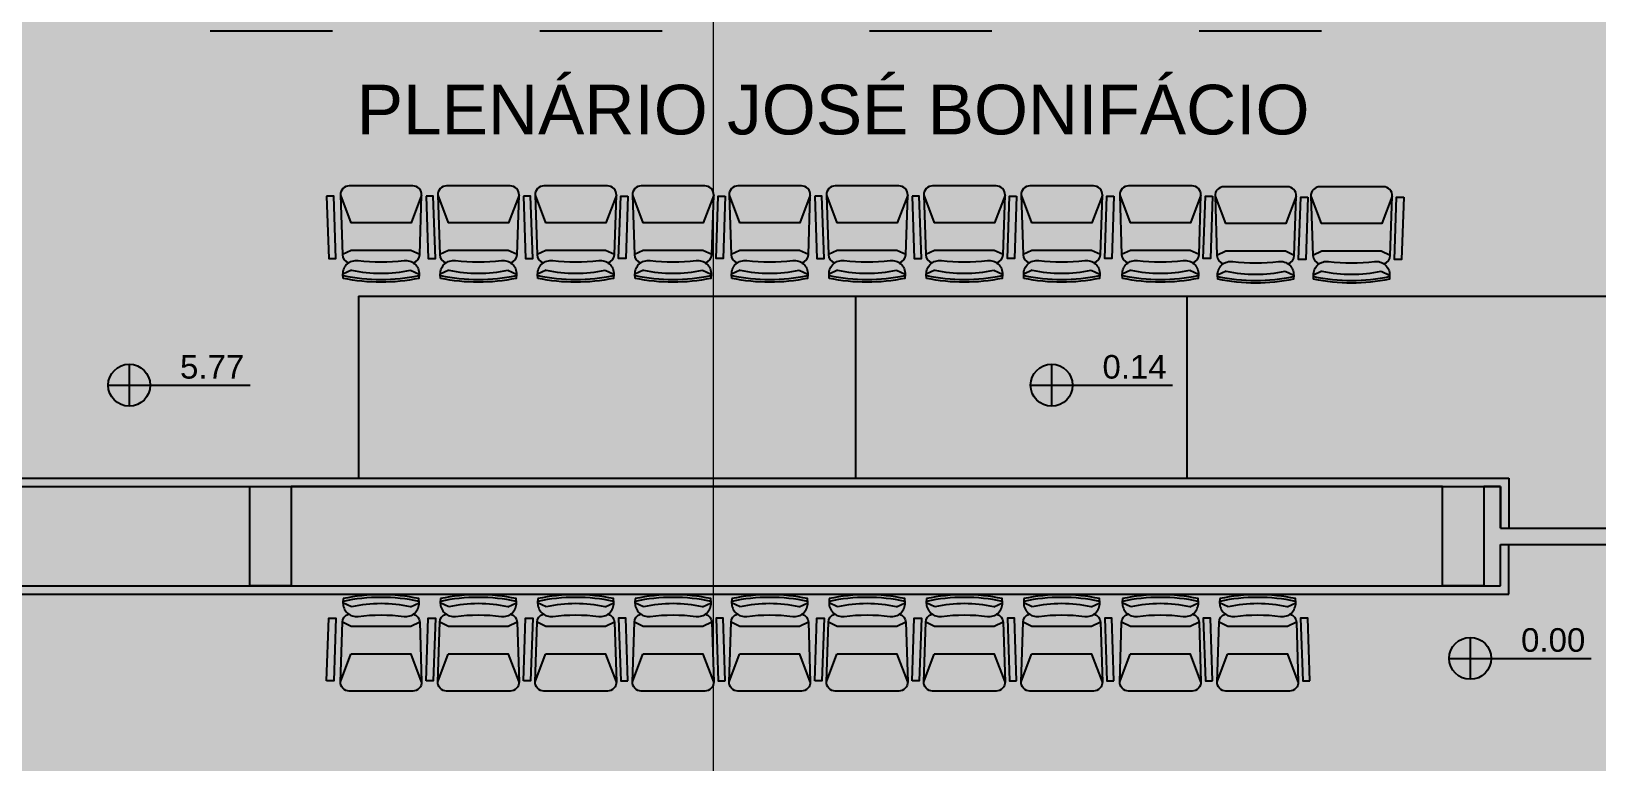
# Model space of a CAD drawing. Header units: metres. Extents: x -331 to 2982, y 362 to 2539.
# Drawn here: x 858.07 to 867.51, y 1578.16 to 1582.57 of the extents above; entities that cross this region are included whole.
import ezdxf

# ---------------------------------------------------------------- set-up
doc = ezdxf.new("R2010")
doc.units = ezdxf.units.M
doc.layers.add('_salas', color=251, linetype='Continuous', plot=False)
for name, color, linetype in [('ALV', 251, 'Continuous'), ('Cota Nivel', 251, 'Continuous'), ('Div', 251, 'Continuous'), ('Est', 251, 'Continuous'), ('Mob', 251, 'Continuous'), ('Pis', 251, 'Continuous'), ('Texto_Salas', 251, 'Continuous'), ('Viewport_hide', 251, 'Continuous')]:
    doc.layers.add(name, color=color, linetype=linetype)
doc.styles.add('ALESP1', font='arial.ttf')
doc.styles.add('ARIAL', font='arial.ttf')

# ---------------------------------------------------------------- blocks, each defined once
blk = doc.blocks.new('*U178')
at = {"layer": 'Mob'}
for p, q in [((-0.2803, 0.2342), (-0.2175, 0.0682)), ((-0.2147, -0.0987), (-0.2685, -0.1245)), ((0.1448, -0.0987), (-0.2147, -0.0987)), ((0.1985, -0.1245), (0.1448, -0.0987)), ((-0.2134, -0.2185), (-0.2645, -0.2431)), ((0.1435, -0.2185), (0.1946, -0.2431))]:
    blk.add_line(p, q, dxfattribs=at)
blk.add_lwpolyline([(0.1599, -0.1739, 0.320836), (0.1985, -0.1245), (0.2104, 0.2342, 0.430564), (0.1566, 0.2911), (-0.2265, 0.2911, 0.430564), (-0.2803, 0.2342), (-0.2685, -0.1245, 0.320836), (-0.2298, -0.1739)], format="xyb", dxfattribs=at)
blk.add_lwpolyline([(0.2104, 0.2342), (0.1476, 0.0682), (-0.2175, 0.0682)], dxfattribs=at)
blk.add_lwpolyline([(0.2804, 0.229), (0.2675, -0.1486), (0.2244, -0.1486), (0.2373, 0.229)], close=True, dxfattribs=at)
blk.add_lwpolyline([(-0.2637, -0.2677), (-0.2645, -0.2431, -0.46106), (-0.1737, -0.1602, 0.062207), (0.1038, -0.1602, -0.46106), (0.1946, -0.2431), (0.1938, -0.2677, -0.102212)], format="xyb", close=True, dxfattribs=at)
for centre, radius, start, end in [((-0.035, 0.836), 1.1109, 258.08873, 281.9159), ((-0.035, 0.6242), 0.8614, 258.04144, 281.95856)]:
    blk.add_arc(centre, radius, start, end, dxfattribs=at)
blk = doc.blocks.new('*U179')
at = {"layer": 'Viewport_hide', "color": 0, "linetype": 'ByBlock', "lineweight": -2, "transparency": 16777216}
for p in [(0, 0), (0.5789, 0)]:
    blk.add_blockref('*U178', p, dxfattribs=at)

msp = doc.modelspace()

# ---------------------------------------------------------------- hatches: boundary and pattern name
at = {"layer": '_salas', "transparency": 33554559}
h = msp.add_hatch(color=256, dxfattribs=at)
h.dxf.hatch_style = 1
h.paths.add_polyline_path([(870.3178, 1588.0711), (866.6978, 1588.0711), (849.6578, 1588.0711), (849.6578, 1588.2211), (849.5578, 1588.2211), (849.5578, 1587.6426), (849.5578, 1576.0211), (849.5578, 1572.3711), (849.5578, 1563.3211), (850.4578, 1563.3211), (850.4578, 1556.0765), (849.2328, 1556.0765), (849.2328, 1556.9711), (849.5828, 1556.9711), (849.5828, 1557.0711), (849.1828, 1557.0711), (846.4328, 1557.0711), (846.0328, 1557.0711), (846.0328, 1556.9711), (846.3828, 1556.9711), (846.3828, 1556.0765), (845.2578, 1556.0765), (845.2578, 1560.7711), (818.1078, 1560.7711), (818.1078, 1560.6711), (818.1078, 1552.6111), (870.3178, 1552.6111)])
h = msp.add_hatch(color=256, dxfattribs=at)
h.dxf.hatch_style = 1
h.paths.add_polyline_path([(870.339, 1587.9911), (866.719, 1587.9911), (849.679, 1587.9911), (849.679, 1588.1411), (849.579, 1588.1411), (849.579, 1587.5625), (849.579, 1575.9411), (849.579, 1572.2911), (849.579, 1563.2411), (850.479, 1563.2411), (850.479, 1555.9965), (849.254, 1555.9965), (849.254, 1556.8911), (849.604, 1556.8911), (849.604, 1556.9911), (849.204, 1556.9911), (846.454, 1556.9911), (846.054, 1556.9911), (846.054, 1556.8911), (846.404, 1556.8911), (846.404, 1555.9965), (845.279, 1555.9965), (845.279, 1560.6911), (818.129, 1560.6911), (818.129, 1560.5911), (818.129, 1552.5311), (870.339, 1552.5311)])
at = {"layer": 'Cota Nivel', "ltscale": 0.8}
h = msp.add_hatch(color=251, dxfattribs=at)
h.paths.add_polyline_path([(858.6561, 1580.4337), (858.6561, 1580.5604, 0.414214), (858.5293, 1580.4337)])
h.paths.add_polyline_path([(858.6561, 1580.307, 0.414214), (858.7828, 1580.4337), (858.6561, 1580.4337)])
h = msp.add_hatch(color=251, dxfattribs=at)
h.paths.add_polyline_path([(864.2243, 1580.4337), (864.2243, 1580.5604, 0.414214), (864.0976, 1580.4337)])
h.paths.add_polyline_path([(864.2243, 1580.307, 0.414214), (864.351, 1580.4337), (864.2243, 1580.4337)])
h = msp.add_hatch(color=251, dxfattribs=at)
h.paths.add_polyline_path([(866.7512, 1578.7838), (866.7512, 1578.9105, 0.414214), (866.6245, 1578.7838)])
h.paths.add_polyline_path([(866.7512, 1578.657, 0.414214), (866.8779, 1578.7838), (866.7512, 1578.7838)])

# ---------------------------------------------------------------- linework, layer by layer
at = {"layer": 'ALV', "color": 251}
for p, q in [((849.659, 1579.8711), (866.984, 1579.8711)), ((866.984, 1579.8711), (866.984, 1579.5711)), ((849.659, 1579.8211), (866.934, 1579.8211)), ((866.934, 1579.8211), (866.834, 1579.8211)), ((866.934, 1579.8211), (866.934, 1579.5711)), ((866.934, 1579.5711), (866.934, 1579.8211)), ((866.934, 1579.5711), (868.6262, 1579.5711)), ((866.934, 1579.4711), (868.6262, 1579.4711)), ((866.934, 1579.2211), (866.934, 1579.4711)), ((866.984, 1579.1711), (866.984, 1579.4711)), ((849.659, 1579.2211), (866.934, 1579.2211)), ((849.559, 1579.1711), (866.984, 1579.1711))]:
    msp.add_line(p, q, dxfattribs=at)
msp.add_lwpolyline([(866.584, 1579.8211), (859.634, 1579.8211), (859.634, 1579.2211), (866.584, 1579.2211)], close=True, dxfattribs=at)
at = {"layer": 'Cota Nivel', "color": 251, "ltscale": 0.8}
for p, q in [((858.6561, 1580.5604), (858.6561, 1580.307)), ((864.2243, 1580.5604), (864.2243, 1580.307)), ((858.5293, 1580.4337), (859.3863, 1580.4337)), ((864.0976, 1580.4337), (864.9545, 1580.4337)), ((866.7512, 1578.9105), (866.7512, 1578.657)), ((866.6245, 1578.7838), (867.4814, 1578.7838))]:
    msp.add_line(p, q, dxfattribs=at)
for centre in [(858.6561, 1580.4337), (864.2243, 1580.4337), (866.7512, 1578.7838)]:
    msp.add_circle(centre, 0.1267, dxfattribs=at)
at = {"layer": 'Div', "color": 150, "linetype": 'Continuous', "lineweight": 0}
msp.add_line((862.1812, 1584.3482), (862.1812, 1567.6434), dxfattribs=at)
at = {"layer": 'Est', "color": 251}
for points in [[(859.384, 1579.2211), (859.384, 1579.8211), (859.634, 1579.8211), (859.634, 1579.2211)], [(866.584, 1579.2211), (866.584, 1579.8211), (866.834, 1579.8211), (866.834, 1579.2211)]]:
    msp.add_lwpolyline(points, close=True, dxfattribs=at)
at = {"layer": 'Mob', "color": 251, "ltscale": 0.8}
for p, q in [((859.884, 1582.5711), (859.144, 1582.5711)), ((861.874, 1582.5711), (861.134, 1582.5711)), ((863.864, 1582.5711), (863.124, 1582.5711)), ((865.854, 1582.5711), (865.114, 1582.5711))]:
    msp.add_line(p, q, dxfattribs=at)
at = {"layer": 'Mob', "color": 251}
for p, q in [((859.9309, 1581.5809), (859.9937, 1581.4149)), ((860.5185, 1581.5809), (860.5813, 1581.4149)), ((861.1061, 1581.5809), (861.1689, 1581.4149)), ((861.6936, 1581.5809), (861.7564, 1581.4149)), ((862.2771, 1581.5809), (862.3399, 1581.4149)), ((862.8647, 1581.5809), (862.9275, 1581.4149)), ((863.4523, 1581.5809), (863.5151, 1581.4149)), ((864.0398, 1581.5809), (864.1026, 1581.4149)), ((864.6352, 1581.5809), (864.698, 1581.4149)), ((859.9965, 1581.248), (859.9428, 1581.2221)), ((860.356, 1581.248), (859.9965, 1581.248)), ((860.4098, 1581.2221), (860.356, 1581.248)), ((860.5841, 1581.248), (860.5304, 1581.2221)), ((860.9436, 1581.248), (860.5841, 1581.248)), ((860.9973, 1581.2221), (860.9436, 1581.248)), ((861.1717, 1581.248), (861.1179, 1581.2221)), ((861.5312, 1581.248), (861.1717, 1581.248)), ((861.5849, 1581.2221), (861.5312, 1581.248)), ((861.7592, 1581.248), (861.7055, 1581.2221)), ((862.1187, 1581.248), (861.7592, 1581.248)), ((862.1725, 1581.2221), (862.1187, 1581.248)), ((862.3427, 1581.248), (862.289, 1581.2221)), ((862.7022, 1581.248), (862.3427, 1581.248)), ((862.756, 1581.2221), (862.7022, 1581.248)), ((862.9303, 1581.248), (862.8766, 1581.2221)), ((863.2898, 1581.248), (862.9303, 1581.248)), ((863.3436, 1581.2221), (863.2898, 1581.248)), ((863.5179, 1581.248), (863.4641, 1581.2221)), ((863.8774, 1581.248), (863.5179, 1581.248)), ((863.9311, 1581.2221), (863.8774, 1581.248)), ((864.1054, 1581.248), (864.0517, 1581.2221)), ((864.4649, 1581.248), (864.1054, 1581.248)), ((864.5187, 1581.2221), (864.4649, 1581.248)), ((864.7008, 1581.248), (864.6471, 1581.2221)), ((865.0603, 1581.248), (864.7008, 1581.248)), ((865.1141, 1581.2221), (865.0603, 1581.248)), ((859.9978, 1581.1282), (859.9467, 1581.1036)), ((860.3548, 1581.1282), (860.4059, 1581.1036)), ((860.5854, 1581.1282), (860.5343, 1581.1036)), ((860.9423, 1581.1282), (860.9934, 1581.1036)), ((861.1729, 1581.1282), (861.1218, 1581.1036)), ((861.5299, 1581.1282), (861.581, 1581.1036)), ((861.7605, 1581.1282), (861.7094, 1581.1036)), ((862.1175, 1581.1282), (862.1686, 1581.1036)), ((862.344, 1581.1282), (862.2929, 1581.1036)), ((862.701, 1581.1282), (862.7521, 1581.1036)), ((862.9316, 1581.1282), (862.8805, 1581.1036)), ((863.2885, 1581.1282), (863.3396, 1581.1036)), ((863.5191, 1581.1282), (863.468, 1581.1036)), ((863.8761, 1581.1282), (863.9272, 1581.1036)), ((864.1067, 1581.1282), (864.0556, 1581.1036)), ((864.4637, 1581.1282), (864.5148, 1581.1036)), ((864.7021, 1581.1282), (864.651, 1581.1036)), ((865.0591, 1581.1282), (865.1102, 1581.1036)), ((859.9978, 1579.0955), (859.9467, 1579.1201)), ((860.3548, 1579.0955), (860.4059, 1579.1201)), ((860.5854, 1579.0955), (860.5343, 1579.1201)), ((860.9423, 1579.0955), (860.9934, 1579.1201)), ((861.1729, 1579.0955), (861.1218, 1579.1201)), ((861.5299, 1579.0955), (861.581, 1579.1201)), ((861.7605, 1579.0955), (861.7094, 1579.1201)), ((862.1175, 1579.0955), (862.1686, 1579.1201)), ((862.344, 1579.0955), (862.2929, 1579.1201)), ((862.701, 1579.0955), (862.7521, 1579.1201)), ((862.9316, 1579.0955), (862.8805, 1579.1201)), ((863.2885, 1579.0955), (863.3396, 1579.1201)), ((863.5191, 1579.0955), (863.468, 1579.1201)), ((863.8761, 1579.0955), (863.9272, 1579.1201)), ((864.1067, 1579.0955), (864.0556, 1579.1201)), ((864.4637, 1579.0955), (864.5148, 1579.1201)), ((864.7021, 1579.0955), (864.651, 1579.1201)), ((865.0591, 1579.0955), (865.1102, 1579.1201)), ((865.2897, 1579.0955), (865.2386, 1579.1201)), ((865.6466, 1579.0955), (865.6977, 1579.1201)), ((859.9965, 1578.9757), (859.9428, 1579.0015)), ((860.4098, 1579.0015), (860.356, 1578.9757)), ((860.5841, 1578.9757), (860.5304, 1579.0015)), ((860.9973, 1579.0015), (860.9436, 1578.9757)), ((861.1717, 1578.9757), (861.1179, 1579.0015)), ((861.5849, 1579.0015), (861.5312, 1578.9757)), ((861.7592, 1578.9757), (861.7055, 1579.0015)), ((862.1725, 1579.0015), (862.1187, 1578.9757)), ((862.3427, 1578.9757), (862.289, 1579.0015)), ((862.756, 1579.0015), (862.7022, 1578.9757)), ((862.9303, 1578.9757), (862.8766, 1579.0015)), ((863.3436, 1579.0015), (863.2898, 1578.9757)), ((863.5179, 1578.9757), (863.4641, 1579.0015)), ((863.9311, 1579.0015), (863.8774, 1578.9757)), ((864.1054, 1578.9757), (864.0517, 1579.0015)), ((864.5187, 1579.0015), (864.4649, 1578.9757)), ((864.7008, 1578.9757), (864.6471, 1579.0015)), ((865.1141, 1579.0015), (865.0603, 1578.9757)), ((865.2884, 1578.9757), (865.2347, 1579.0015)), ((865.7017, 1579.0015), (865.6479, 1578.9757)), ((860.356, 1578.9757), (859.9965, 1578.9757)), ((860.9436, 1578.9757), (860.5841, 1578.9757)), ((861.5312, 1578.9757), (861.1717, 1578.9757)), ((862.1187, 1578.9757), (861.7592, 1578.9757)), ((862.7022, 1578.9757), (862.3427, 1578.9757)), ((863.2898, 1578.9757), (862.9303, 1578.9757)), ((863.8774, 1578.9757), (863.5179, 1578.9757)), ((864.4649, 1578.9757), (864.1054, 1578.9757)), ((865.0603, 1578.9757), (864.7008, 1578.9757)), ((865.6479, 1578.9757), (865.2884, 1578.9757)), ((859.9309, 1578.6428), (859.9937, 1578.8088)), ((860.5185, 1578.6428), (860.5813, 1578.8088)), ((861.1061, 1578.6428), (861.1689, 1578.8088)), ((861.6936, 1578.6428), (861.7564, 1578.8088)), ((862.2771, 1578.6428), (862.3399, 1578.8088)), ((862.8647, 1578.6428), (862.9275, 1578.8088)), ((863.4523, 1578.6428), (863.5151, 1578.8088)), ((864.0398, 1578.6428), (864.1026, 1578.8088)), ((864.6352, 1578.6428), (864.698, 1578.8088)), ((865.2228, 1578.6428), (865.2856, 1578.8088))]:
    msp.add_line(p, q, dxfattribs=at)
for points in [[(860.3711, 1581.1727, 0.320836), (860.4098, 1581.2221), (860.4216, 1581.5809, 0.430564), (860.3678, 1581.6377), (859.9848, 1581.6377, 0.430564), (859.9309, 1581.5809), (859.9428, 1581.2221, 0.320836), (859.9814, 1581.1727)], [(860.9587, 1581.1727, 0.320836), (860.9973, 1581.2221), (861.0092, 1581.5809, 0.430564), (860.9554, 1581.6377), (860.5723, 1581.6377, 0.430564), (860.5185, 1581.5809), (860.5304, 1581.2221, 0.320836), (860.569, 1581.1727)], [(861.5463, 1581.1727, 0.320836), (861.5849, 1581.2221), (861.5968, 1581.5809, 0.430564), (861.5429, 1581.6377), (861.1599, 1581.6377, 0.430564), (861.1061, 1581.5809), (861.1179, 1581.2221, 0.320836), (861.1566, 1581.1727)], [(862.1338, 1581.1727, 0.320836), (862.1725, 1581.2221), (862.1843, 1581.5809, 0.430564), (862.1305, 1581.6377), (861.7475, 1581.6377, 0.430564), (861.6936, 1581.5809), (861.7055, 1581.2221, 0.320836), (861.7441, 1581.1727)], [(862.7173, 1581.1727, 0.320836), (862.756, 1581.2221), (862.7678, 1581.5809, 0.430564), (862.714, 1581.6377), (862.331, 1581.6377, 0.430564), (862.2771, 1581.5809), (862.289, 1581.2221, 0.320836), (862.3276, 1581.1727)], [(863.3049, 1581.1727, 0.320836), (863.3436, 1581.2221), (863.3554, 1581.5809, 0.430564), (863.3016, 1581.6377), (862.9185, 1581.6377, 0.430564), (862.8647, 1581.5809), (862.8766, 1581.2221, 0.320836), (862.9152, 1581.1727)], [(863.8925, 1581.1727, 0.320836), (863.9311, 1581.2221), (863.943, 1581.5809, 0.430564), (863.8891, 1581.6377), (863.5061, 1581.6377, 0.430564), (863.4523, 1581.5809), (863.4641, 1581.2221, 0.320836), (863.5028, 1581.1727)], [(864.4801, 1581.1727, 0.320836), (864.5187, 1581.2221), (864.5305, 1581.5809, 0.430564), (864.4767, 1581.6377), (864.0937, 1581.6377, 0.430564), (864.0398, 1581.5809), (864.0517, 1581.2221, 0.320836), (864.0903, 1581.1727)], [(865.0755, 1581.1727, 0.320836), (865.1141, 1581.2221), (865.1259, 1581.5809, 0.430564), (865.0721, 1581.6377), (864.6891, 1581.6377, 0.430564), (864.6352, 1581.5809), (864.6471, 1581.2221, 0.320836), (864.6857, 1581.1727)], [(860.3711, 1579.0509, -0.320836), (860.4098, 1579.0015), (860.4216, 1578.6428, -0.430564), (860.3678, 1578.5859), (859.9848, 1578.5859, -0.430564), (859.9309, 1578.6428), (859.9428, 1579.0015, -0.320836), (859.9814, 1579.0509)], [(860.9587, 1579.0509, -0.320836), (860.9973, 1579.0015), (861.0092, 1578.6428, -0.430564), (860.9554, 1578.5859), (860.5723, 1578.5859, -0.430564), (860.5185, 1578.6428), (860.5304, 1579.0015, -0.320836), (860.569, 1579.0509)], [(861.5463, 1579.0509, -0.320836), (861.5849, 1579.0015), (861.5968, 1578.6428, -0.430564), (861.5429, 1578.5859), (861.1599, 1578.5859, -0.430564), (861.1061, 1578.6428), (861.1179, 1579.0015, -0.320836), (861.1566, 1579.0509)], [(862.1338, 1579.0509, -0.320836), (862.1725, 1579.0015), (862.1843, 1578.6428, -0.430564), (862.1305, 1578.5859), (861.7475, 1578.5859, -0.430564), (861.6936, 1578.6428), (861.7055, 1579.0015, -0.320836), (861.7441, 1579.0509)], [(862.7173, 1579.0509, -0.320836), (862.756, 1579.0015), (862.7678, 1578.6428, -0.430564), (862.714, 1578.5859), (862.331, 1578.5859, -0.430564), (862.2771, 1578.6428), (862.289, 1579.0015, -0.320836), (862.3276, 1579.0509)], [(863.3049, 1579.0509, -0.320836), (863.3436, 1579.0015), (863.3554, 1578.6428, -0.430564), (863.3016, 1578.5859), (862.9185, 1578.5859, -0.430564), (862.8647, 1578.6428), (862.8766, 1579.0015, -0.320836), (862.9152, 1579.0509)], [(863.8925, 1579.0509, -0.320836), (863.9311, 1579.0015), (863.943, 1578.6428, -0.430564), (863.8891, 1578.5859), (863.5061, 1578.5859, -0.430564), (863.4523, 1578.6428), (863.4641, 1579.0015, -0.320836), (863.5028, 1579.0509)], [(864.4801, 1579.0509, -0.320836), (864.5187, 1579.0015), (864.5305, 1578.6428, -0.430564), (864.4767, 1578.5859), (864.0937, 1578.5859, -0.430564), (864.0398, 1578.6428), (864.0517, 1579.0015, -0.320836), (864.0903, 1579.0509)], [(865.0755, 1579.0509, -0.320836), (865.1141, 1579.0015), (865.1259, 1578.6428, -0.430564), (865.0721, 1578.5859), (864.6891, 1578.5859, -0.430564), (864.6352, 1578.6428), (864.6471, 1579.0015, -0.320836), (864.6857, 1579.0509)], [(865.663, 1579.0509, -0.320836), (865.7017, 1579.0015), (865.7135, 1578.6428, -0.430564), (865.6597, 1578.5859), (865.2766, 1578.5859, -0.430564), (865.2228, 1578.6428), (865.2347, 1579.0015, -0.320836), (865.2733, 1579.0509)]]:
    msp.add_lwpolyline(points, format="xyb", dxfattribs=at)
for points in [[(859.8475, 1581.5757), (859.8604, 1581.198), (859.9035, 1581.198), (859.8906, 1581.5757)], [(859.8475, 1581.5757), (859.8604, 1581.198), (859.9035, 1581.198), (859.8906, 1581.5757)], [(860.4485, 1581.5757), (860.4614, 1581.198), (860.5045, 1581.198), (860.4916, 1581.5757)], [(861.0361, 1581.5757), (861.0489, 1581.198), (861.0921, 1581.198), (861.0792, 1581.5757)], [(861.6668, 1581.5757), (861.6539, 1581.198), (861.6108, 1581.198), (861.6236, 1581.5757)], [(861.6668, 1581.5757), (861.6539, 1581.198), (861.6108, 1581.198), (861.6236, 1581.5757)], [(862.2543, 1581.5757), (862.2415, 1581.198), (862.1984, 1581.198), (862.2112, 1581.5757)], [(862.7947, 1581.5757), (862.8076, 1581.198), (862.8507, 1581.198), (862.8378, 1581.5757)], [(863.3823, 1581.5757), (863.3951, 1581.198), (863.4383, 1581.198), (863.4254, 1581.5757)], [(864.013, 1581.5757), (864.0001, 1581.198), (863.957, 1581.198), (863.9698, 1581.5757)], [(864.013, 1581.5757), (864.0001, 1581.198), (863.957, 1581.198), (863.9698, 1581.5757)], [(864.6005, 1581.5757), (864.5877, 1581.198), (864.5446, 1581.198), (864.5574, 1581.5757)], [(865.1959, 1581.5757), (865.1831, 1581.198), (865.14, 1581.198), (865.1528, 1581.5757)], [(865.1959, 1581.5757), (865.1831, 1581.198), (865.14, 1581.198), (865.1528, 1581.5757)], [(859.8475, 1578.648), (859.8604, 1579.0256), (859.9035, 1579.0256), (859.8906, 1578.648)], [(859.8475, 1578.648), (859.8604, 1579.0256), (859.9035, 1579.0256), (859.8906, 1578.648)], [(860.4485, 1578.648), (860.4614, 1579.0256), (860.5045, 1579.0256), (860.4916, 1578.648)], [(861.0361, 1578.648), (861.0489, 1579.0256), (861.0921, 1579.0256), (861.0792, 1578.648)], [(861.6668, 1578.648), (861.6539, 1579.0256), (861.6108, 1579.0256), (861.6236, 1578.648)], [(861.6668, 1578.648), (861.6539, 1579.0256), (861.6108, 1579.0256), (861.6236, 1578.648)], [(862.2543, 1578.648), (862.2415, 1579.0256), (862.1984, 1579.0256), (862.2112, 1578.648)], [(862.7947, 1578.648), (862.8076, 1579.0256), (862.8507, 1579.0256), (862.8378, 1578.648)], [(863.3823, 1578.648), (863.3951, 1579.0256), (863.4383, 1579.0256), (863.4254, 1578.648)], [(864.013, 1578.648), (864.0001, 1579.0256), (863.957, 1579.0256), (863.9698, 1578.648)], [(864.013, 1578.648), (864.0001, 1579.0256), (863.957, 1579.0256), (863.9698, 1578.648)], [(864.6005, 1578.648), (864.5877, 1579.0256), (864.5446, 1579.0256), (864.5574, 1578.648)], [(865.1959, 1578.648), (865.1831, 1579.0256), (865.14, 1579.0256), (865.1528, 1578.648)], [(865.1959, 1578.648), (865.1831, 1579.0256), (865.14, 1579.0256), (865.1528, 1578.648)], [(865.7835, 1578.648), (865.7706, 1579.0256), (865.7275, 1579.0256), (865.7404, 1578.648)]]:
    msp.add_lwpolyline(points, close=True, dxfattribs=at)
for points in [[(860.4216, 1581.5809), (860.3588, 1581.4149), (859.9937, 1581.4149)], [(861.0092, 1581.5809), (860.9464, 1581.4149), (860.5813, 1581.4149)], [(861.5968, 1581.5809), (861.534, 1581.4149), (861.1689, 1581.4149)], [(862.1843, 1581.5809), (862.1215, 1581.4149), (861.7564, 1581.4149)], [(862.7678, 1581.5809), (862.705, 1581.4149), (862.3399, 1581.4149)], [(863.3554, 1581.5809), (863.2926, 1581.4149), (862.9275, 1581.4149)], [(863.943, 1581.5809), (863.8802, 1581.4149), (863.5151, 1581.4149)], [(864.5305, 1581.5809), (864.4677, 1581.4149), (864.1026, 1581.4149)], [(865.1259, 1581.5809), (865.0631, 1581.4149), (864.698, 1581.4149)], [(860.4216, 1578.6428), (860.3588, 1578.8088), (859.9937, 1578.8088)], [(861.0092, 1578.6428), (860.9464, 1578.8088), (860.5813, 1578.8088)], [(861.5968, 1578.6428), (861.534, 1578.8088), (861.1689, 1578.8088)], [(862.1843, 1578.6428), (862.1215, 1578.8088), (861.7564, 1578.8088)], [(862.7678, 1578.6428), (862.705, 1578.8088), (862.3399, 1578.8088)], [(863.3554, 1578.6428), (863.2926, 1578.8088), (862.9275, 1578.8088)], [(863.943, 1578.6428), (863.8802, 1578.8088), (863.5151, 1578.8088)], [(864.5305, 1578.6428), (864.4677, 1578.8088), (864.1026, 1578.8088)], [(865.1259, 1578.6428), (865.0631, 1578.8088), (864.698, 1578.8088)], [(865.7135, 1578.6428), (865.6507, 1578.8088), (865.2856, 1578.8088)]]:
    msp.add_lwpolyline(points, dxfattribs=at)
for points in [[(859.9475, 1581.0789), (859.9467, 1581.1036, -0.46106), (860.0375, 1581.1865, 0.062207), (860.315, 1581.1865, -0.46106), (860.4059, 1581.1036), (860.4051, 1581.079, -0.102212)], [(860.5351, 1581.0789), (860.5343, 1581.1036, -0.46106), (860.6251, 1581.1865, 0.062207), (860.9026, 1581.1865, -0.46106), (860.9934, 1581.1036), (860.9926, 1581.079, -0.102212)], [(861.1226, 1581.0789), (861.1218, 1581.1036, -0.46106), (861.2127, 1581.1865, 0.062207), (861.4902, 1581.1865, -0.46106), (861.581, 1581.1036), (861.5802, 1581.079, -0.102212)], [(861.7102, 1581.0789), (861.7094, 1581.1036, -0.46106), (861.8002, 1581.1865, 0.062207), (862.0777, 1581.1865, -0.46106), (862.1686, 1581.1036), (862.1678, 1581.079, -0.102212)], [(862.2937, 1581.0789), (862.2929, 1581.1036, -0.46106), (862.3837, 1581.1865, 0.062207), (862.6612, 1581.1865, -0.46106), (862.7521, 1581.1036), (862.7513, 1581.079, -0.102212)], [(862.8813, 1581.0789), (862.8805, 1581.1036, -0.46106), (862.9713, 1581.1865, 0.062207), (863.2488, 1581.1865, -0.46106), (863.3396, 1581.1036), (863.3388, 1581.079, -0.102212)], [(863.4689, 1581.0789), (863.468, 1581.1036, -0.46106), (863.5589, 1581.1865, 0.062207), (863.8364, 1581.1865, -0.46106), (863.9272, 1581.1036), (863.9264, 1581.079, -0.102212)], [(864.0564, 1581.0789), (864.0556, 1581.1036, -0.46106), (864.1464, 1581.1865, 0.062207), (864.4239, 1581.1865, -0.46106), (864.5148, 1581.1036), (864.514, 1581.079, -0.102212)], [(864.6518, 1581.0789), (864.651, 1581.1036, -0.46106), (864.7418, 1581.1865, 0.062207), (865.0193, 1581.1865, -0.46106), (865.1102, 1581.1036), (865.1094, 1581.079, -0.102212)], [(859.9475, 1579.1447), (859.9467, 1579.1201, 0.46106), (860.0375, 1579.0372, -0.062207), (860.315, 1579.0372, 0.46106), (860.4059, 1579.1201), (860.4051, 1579.1447, 0.102212)], [(860.5351, 1579.1447), (860.5343, 1579.1201, 0.46106), (860.6251, 1579.0372, -0.062207), (860.9026, 1579.0372, 0.46106), (860.9934, 1579.1201), (860.9926, 1579.1447, 0.102212)], [(861.1226, 1579.1447), (861.1218, 1579.1201, 0.46106), (861.2127, 1579.0372, -0.062207), (861.4902, 1579.0372, 0.46106), (861.581, 1579.1201), (861.5802, 1579.1447, 0.102212)], [(861.7102, 1579.1447), (861.7094, 1579.1201, 0.46106), (861.8002, 1579.0372, -0.062207), (862.0777, 1579.0372, 0.46106), (862.1686, 1579.1201), (862.1678, 1579.1447, 0.102212)], [(862.2937, 1579.1447), (862.2929, 1579.1201, 0.46106), (862.3837, 1579.0372, -0.062207), (862.6612, 1579.0372, 0.46106), (862.7521, 1579.1201), (862.7513, 1579.1447, 0.102212)], [(862.8813, 1579.1447), (862.8805, 1579.1201, 0.46106), (862.9713, 1579.0372, -0.062207), (863.2488, 1579.0372, 0.46106), (863.3396, 1579.1201), (863.3388, 1579.1447, 0.102212)], [(863.4689, 1579.1447), (863.468, 1579.1201, 0.46106), (863.5589, 1579.0372, -0.062207), (863.8364, 1579.0372, 0.46106), (863.9272, 1579.1201), (863.9264, 1579.1447, 0.102212)], [(864.0564, 1579.1447), (864.0556, 1579.1201, 0.46106), (864.1464, 1579.0372, -0.062207), (864.4239, 1579.0372, 0.46106), (864.5148, 1579.1201), (864.514, 1579.1447, 0.102212)], [(864.6518, 1579.1447), (864.651, 1579.1201, 0.46106), (864.7418, 1579.0372, -0.062207), (865.0193, 1579.0372, 0.46106), (865.1102, 1579.1201), (865.1094, 1579.1447, 0.102212)], [(865.2394, 1579.1447), (865.2386, 1579.1201, 0.46106), (865.3294, 1579.0372, -0.062207), (865.6069, 1579.0372, 0.46106), (865.6977, 1579.1201), (865.6969, 1579.1447, 0.102212)]]:
    msp.add_lwpolyline(points, format="xyb", close=True, dxfattribs=at)
for centre, radius, start, end in [((860.1762, 1582.1826), 1.1109, 258.08873, 281.9159), ((860.1763, 1581.9708), 0.8614, 258.04144, 281.95856), ((860.7638, 1582.1826), 1.1109, 258.08873, 281.9159), ((860.7638, 1581.9708), 0.8614, 258.04144, 281.95856), ((861.3514, 1582.1826), 1.1109, 258.08873, 281.9159), ((861.3514, 1581.9708), 0.8614, 258.04144, 281.95856), ((861.9389, 1582.1826), 1.1109, 258.08873, 281.9159), ((861.939, 1581.9708), 0.8614, 258.04144, 281.95856), ((862.5224, 1582.1826), 1.1109, 258.08873, 281.9159), ((862.5225, 1581.9708), 0.8614, 258.04144, 281.95856), ((863.11, 1582.1826), 1.1109, 258.08873, 281.9159), ((863.1101, 1581.9708), 0.8614, 258.04144, 281.95856), ((863.6976, 1582.1826), 1.1109, 258.08873, 281.9159), ((863.6976, 1581.9708), 0.8614, 258.04144, 281.95856), ((864.2851, 1582.1826), 1.1109, 258.08873, 281.9159), ((864.2852, 1581.9708), 0.8614, 258.04144, 281.95856), ((864.8805, 1582.1826), 1.1109, 258.08873, 281.9159), ((864.8806, 1581.9708), 0.8614, 258.04144, 281.95856), ((860.1762, 1578.041), 1.1109, 78.0841, 101.91127), ((860.1763, 1578.2528), 0.8614, 78.04144, 101.95856), ((860.7638, 1578.041), 1.1109, 78.0841, 101.91127), ((860.7638, 1578.2528), 0.8614, 78.04144, 101.95856), ((861.3514, 1578.041), 1.1109, 78.0841, 101.91127), ((861.3514, 1578.2528), 0.8614, 78.04144, 101.95856), ((861.9389, 1578.041), 1.1109, 78.0841, 101.91127), ((861.939, 1578.2528), 0.8614, 78.04144, 101.95856), ((862.5224, 1578.041), 1.1109, 78.0841, 101.91127), ((862.5225, 1578.2528), 0.8614, 78.04144, 101.95856), ((863.11, 1578.041), 1.1109, 78.0841, 101.91127), ((863.1101, 1578.2528), 0.8614, 78.04144, 101.95856), ((863.6976, 1578.041), 1.1109, 78.0841, 101.91127), ((863.6976, 1578.2528), 0.8614, 78.04144, 101.95856), ((864.2851, 1578.041), 1.1109, 78.0841, 101.91127), ((864.2852, 1578.2528), 0.8614, 78.04144, 101.95856), ((864.8805, 1578.041), 1.1109, 78.0841, 101.91127), ((864.8806, 1578.2528), 0.8614, 78.04144, 101.95856), ((865.4681, 1578.041), 1.1109, 78.0841, 101.91127), ((865.4682, 1578.2528), 0.8614, 78.04144, 101.95856)]:
    msp.add_arc(centre, radius, start, end, dxfattribs=at)
at = {"layer": 'Pis', "color": 251}
for p, q in [((860.0404, 1580.9711), (868.049, 1580.9711)), ((860.0404, 1580.9711), (860.0404, 1579.8711)), ((863.0404, 1580.9711), (863.0404, 1579.8711)), ((863.0404, 1580.9711), (863.0404, 1579.8711)), ((865.0404, 1580.9711), (865.0404, 1579.8711)), ((865.0404, 1580.9711), (865.0404, 1579.8711))]:
    msp.add_line(p, q, dxfattribs=at)

# ---------------------------------------------------------------- block references
at = {"layer": 'Viewport_hide', "color": 251, "linetype": 'Continuous'}
msp.add_blockref('*U179', (865.4909, 1581.341), dxfattribs=at)

# ---------------------------------------------------------------- texts
at = {"layer": 'Cota Nivel', "color": 251, "ltscale": 0.8, "style": 'ALESP1'}
for s, p in [('5.77', (858.963, 1580.4734)), ('0.14', (864.5313, 1580.4734)), ('0.00', (867.0582, 1578.8235))]:
    msp.add_text(s, height=0.14256, dxfattribs=at).set_placement(p)
at = {"layer": 'Texto_Salas', "color": 251, "insert": (862.9054, 1582.2482), "char_height": 0.3, "width": 6.104586, "attachment_point": 2, "style": 'ARIAL'}
msp.add_mtext('PLENÁRIO JOSÉ BONIFÁCIO', dxfattribs=at)

doc.saveas('drawing.dxf')
